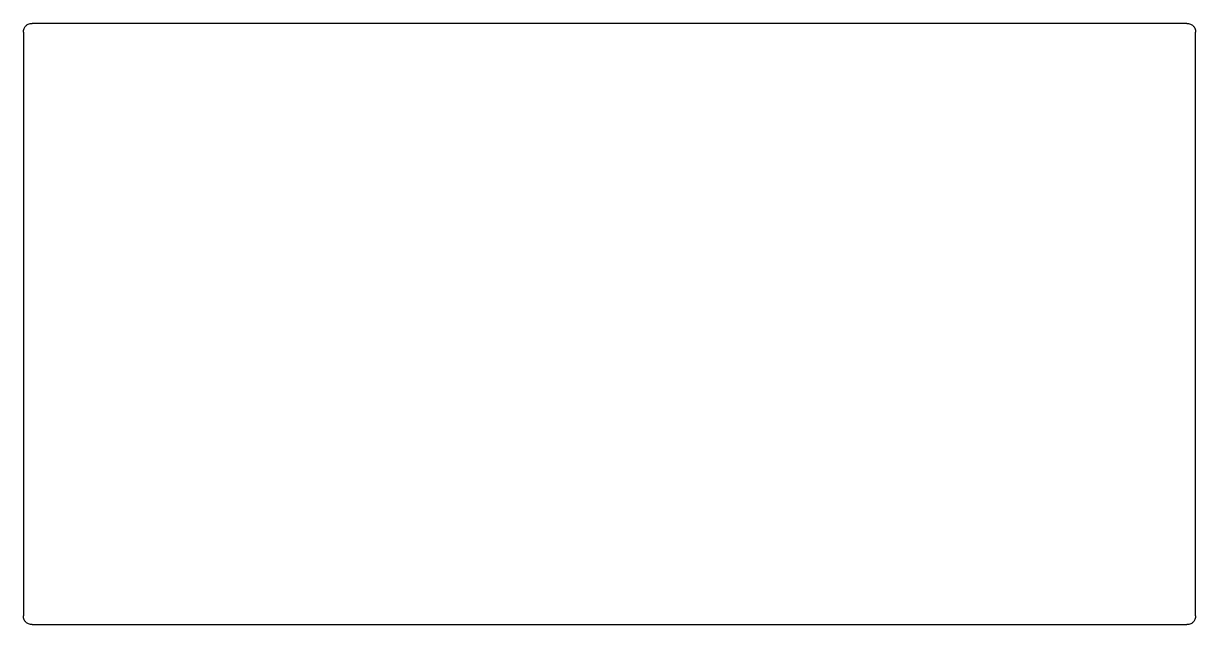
# Model space of a CAD drawing. Header units: millimetres. Extents: x -378 to -113, y -400 to -264.
import ezdxf

# ---------------------------------------------------------------- set-up
doc = ezdxf.new("R2010")
doc.units = ezdxf.units.MM
doc.layers.get('0').update_dxf_attribs({"linetype": 'CONTINUOUS'})

msp = doc.modelspace()

# ---------------------------------------------------------------- linework, layer by layer
for p, q in [((-114.5, -263.94), (-375.5, -263.94)), ((-377.5, -265.94), (-377.5, -397.94)), ((-112.5, -397.94), (-112.5, -265.94)), ((-375.5, -399.94), (-114.5, -399.94))]:
    msp.add_line(p, q)
for points in [[(-377.5, -265.94), (-377.5, -265.65), (-377.45, -265.35), (-377.25, -264.86), (-377.12, -264.66), (-376.8, -264.33), (-376.61, -264.21), (-376.26, -264.06), (-376.11, -264.01), (-375.81, -263.95), (-375.66, -263.94), (-375.5, -263.94)], [(-114.5, -263.94), (-114.21, -263.94), (-113.91, -263.99), (-113.42, -264.19), (-113.22, -264.32), (-112.89, -264.64), (-112.77, -264.83), (-112.62, -265.18), (-112.57, -265.33), (-112.51, -265.63), (-112.5, -265.78), (-112.5, -265.94)], [(-375.5, -399.94), (-375.79, -399.94), (-376.09, -399.89), (-376.58, -399.69), (-376.78, -399.56), (-377.11, -399.24), (-377.23, -399.05), (-377.38, -398.7), (-377.43, -398.55), (-377.49, -398.25), (-377.5, -398.1), (-377.5, -397.94)], [(-112.5, -397.94), (-112.5, -398.23), (-112.55, -398.52), (-112.75, -399.02), (-112.88, -399.22), (-113.2, -399.55), (-113.39, -399.67), (-113.74, -399.82), (-113.89, -399.87), (-114.19, -399.93), (-114.34, -399.94), (-114.5, -399.94)]]:
    msp.add_open_spline(points, degree=3, knots=[0, 0, 0, 0, 0.0879946, 0.0879946, 0.1597705, 0.1597705, 0.2279685, 0.2279685, 0.2739272, 0.2739272, 0.3207334, 0.3207334, 0.3207334, 0.3207334])

doc.saveas('drawing.dxf')
